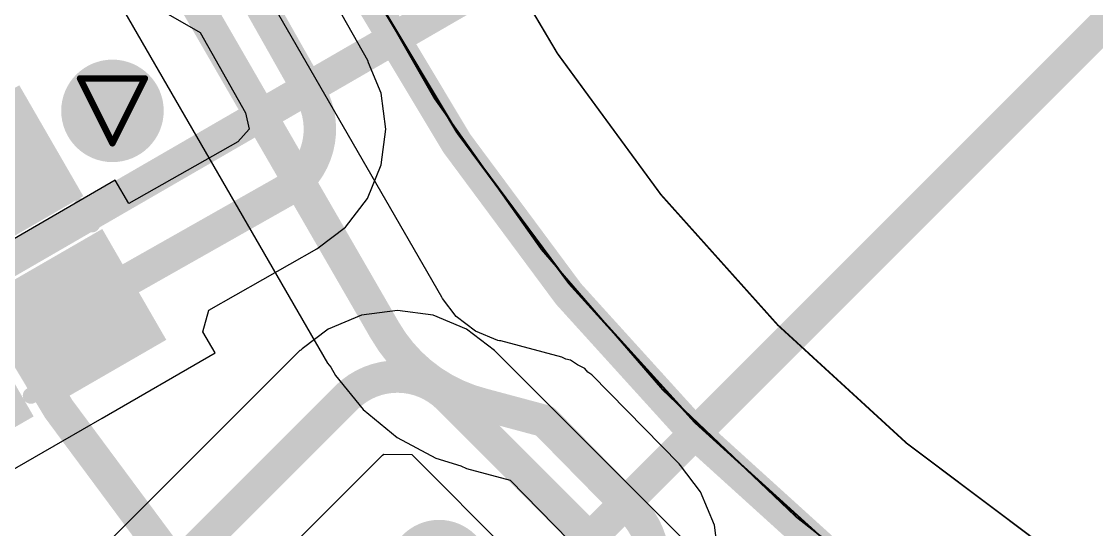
# Model space of a CAD drawing. Header units: inches. Extents: x -7 to 348, y -14 to 159.
# Drawn here: x 19.93 to 28.35, y 8.11 to 12.09 of the extents above; entities that cross this region are included whole.
import ezdxf

# ---------------------------------------------------------------- set-up
doc = ezdxf.new("R2010")
doc.units = ezdxf.units.IN
for name, color, linetype in [('Bottom Layer', 5, 'Continuous'), ('Bottom Solder', 6, 'Continuous'), ('Dimension', 6, 'Continuous'), ('Drill Drawing', 1, 'Continuous'), ('Fabrication', 76, 'Continuous'), ('Mechanical 4', 56, 'Continuous'), ('Top Layer', 1, 'Continuous'), ('Top Overlay', 2, 'Continuous'), ('Top Paste', 8, 'Continuous'), ('Top Solder', 216, 'Continuous'), ('Via Holes', 16, 'Continuous')]:
    doc.layers.add(name, color=color, linetype=linetype)

msp = doc.modelspace()

# ---------------------------------------------------------------- hatches: boundary and pattern name
at = {"layer": 'Bottom Layer'}
h = msp.add_hatch(color=5, dxfattribs=at)
edge = h.paths.add_edge_path()
edge.add_arc((20.641437, 11.38600466), 0.2999994, 0, 360)
at = {"layer": 'Bottom Solder'}
h = msp.add_hatch(color=6, dxfattribs=at)
edge = h.paths.add_edge_path()
edge.add_arc((20.641437, 11.38600466), 0.4015993999999999, 0, 360)
h = msp.add_hatch(color=6, dxfattribs=at)
edge = h.paths.add_edge_path()
edge.add_arc((23.20058606, 7.779512), 0.4015993999999999, 0, 360)
at = {"layer": 'Top Layer'}
h = msp.add_hatch(color=1, dxfattribs=at)
edge = h.paths.add_edge_path()
edge.add_arc((20.641437, 11.38600466), 0.2999994, 0, 360)
for points in [[(19.87427356995903, 11.44766281354571), (20.27427403995903, 10.75484167645428), (19.66805527004097, 10.40484110645428), (19.26805480004096, 11.09766224354571)], [(20.52427226995903, 10.32183067354572), (20.92427273995903, 9.629009536454284), (20.31805397004096, 9.279008966454285), (19.91805350004097, 9.971830103545715)]]:
    msp.add_hatch(color=1, dxfattribs=at).paths.add_polyline_path(points)
at = {"layer": 'Top Paste'}
for points in [[(19.87427356995903, 11.44766281354571), (20.27427403995903, 10.75484167645428), (19.66805527004097, 10.40484110645428), (19.26805480004096, 11.09766224354571)], [(20.52427226995903, 10.32183067354572), (20.92427273995903, 9.629009536454284), (20.31805397004096, 9.279008966454285), (19.91805350004097, 9.971830103545715)]]:
    msp.add_hatch(color=8, dxfattribs=at).paths.add_polyline_path(points)
at = {"layer": 'Top Solder'}
for points in [[(19.91146175098353, 11.58645099457021), (20.41306222098353, 10.71765349542978), (19.63086708901647, 10.26605292542979), (19.12926661901647, 11.13485042457021)], [(20.56146045098353, 10.46061885457021), (21.06306092098353, 9.591821355429786), (20.28086578901647, 9.140220785429785), (19.77926531901647, 10.00901828457021)], [(19.52222961098353, 9.860617514570214), (20.02383008098353, 8.991820015429784), (19.24163494901646, 8.540219445429786), (18.74003447901647, 9.409016944570213)]]:
    msp.add_hatch(color=216, dxfattribs=at).paths.add_polyline_path(points)
at = {"layer": 'Via Holes'}
h = msp.add_hatch(color=7, dxfattribs=at)
edge = h.paths.add_edge_path()
edge.add_arc((20.641437, 11.38600466), 0.1499997, 0, 360)

# ---------------------------------------------------------------- linework, layer by layer
at = {"layer": 'Bottom Layer'}
for p, q in [((23.22296854, 9.92630984), (21.47025678, 12.96209244)), ((20.6292958, 12.3468765), (22.3258507, 9.408358119999999)), ((23.22640008, 9.91620064), (23.22296854, 9.92630984)), ((23.3352848, 9.77429846), (23.22640008, 9.91620064)), ((23.48556136, 9.658987539999998), (23.3352848, 9.77429846)), ((23.66055974, 9.58650102), (23.48556136, 9.658987539999998)), ((23.67247742, 9.58493384), (23.66055974, 9.58650102)), ((23.68319368, 9.58423026), (23.67247742, 9.58493384)), ((24.1612293, 9.4561406), (23.68319368, 9.58423026)), ((24.1940207, 9.43997096), (24.1612293, 9.4561406)), ((24.22981692, 9.432503359999998), (24.1940207, 9.43997096)), ((22.3258507, 9.408358119999999), (22.35200762, 9.3785309)), ((22.35200762, 9.3785309), (22.38784448, 9.3114876)), ((24.28384526, 9.39567336), (24.22981692, 9.432503359999998)), ((24.3424837, 9.366755459999998), (24.28384526, 9.39567336)), ((24.36659084, 9.33926758), (24.3424837, 9.366755459999998)), ((22.38784448, 9.3114876), (22.6062921, 9.04530576)), ((24.39680414, 9.31867072), (24.36659084, 9.33926758)), ((25.08114364, 8.6215093), (24.39680414, 9.31867072)), ((22.6062921, 9.04530576), (22.87247394, 8.826858139999999)), ((22.87247394, 8.826858139999999), (23.17615634, 8.66453436)), ((23.17615634, 8.66453436), (23.3706543, 8.6055327)), ((23.3706543, 8.6055327), (23.41507636, 8.58362774)), ((25.09115632, 8.60622104), (25.08114364, 8.6215093)), ((25.24919766, 8.400260059999999), (25.09115632, 8.60622104)), ((23.41507636, 8.58362774), (23.75656666, 8.492124239999999)), ((23.75656666, 8.492124239999999), (24.22036304, 8.01964106)), ((25.35759216, 8.138568939999999), (25.24919766, 8.400260059999999)), ((25.3945644, 7.85773892), (25.35759216, 8.138568939999999))]:
    msp.add_line(p, q, dxfattribs=at)
for points in [[(21.02169786, 12.70311658, 0.254, 0.254, 0), (22.77440962, 9.667333979999999, 0.254, 0.254, 0)], [(23.54913502, 9.083926459999999, 0.254, 0.254, -0.2036222772454965), (22.77440962, 9.66733144, 0.254, 0.254, 0)], [(23.54913502, 9.083929, 0.254, 0.254, 0), (24.02717318, 8.9558368, 0.254, 0.254, 0)], [(24.02717318, 8.9558368, 0.254, 0.254, 0), (24.71151522, 8.25867538, 0.254, 0.254, 0)], [(24.71151522, 8.25867538, 0.254, 0.254, -0.4105589686091917), (24.71545222, 7.460787719999999, 0.254, 0.254, 0)]]:
    msp.add_lwpolyline(points, format="xyseb", dxfattribs=at)
for points in [[(22.71090962, 9.667333979999999, 0.127, 0.127, 1), (22.83790962, 9.667333979999999, 0.127, 0.127, 1)], [(22.71090962, 9.66733144, 0.127, 0.127, 1), (22.83790962, 9.66733144, 0.127, 0.127, 1)], [(23.48563502, 9.083929, 0.127, 0.127, 1), (23.61263502, 9.083929, 0.127, 0.127, 1)], [(23.48563502, 9.083926459999999, 0.127, 0.127, 1), (23.61263502, 9.083926459999999, 0.127, 0.127, 1)], [(23.96367318, 8.9558368, 0.127, 0.127, 1), (24.09067318, 8.9558368, 0.127, 0.127, 1)], [(23.96367318, 8.9558368, 0.127, 0.127, 1), (24.09067318, 8.9558368, 0.127, 0.127, 1)], [(24.64801522, 8.25867538, 0.127, 0.127, 1), (24.77501522, 8.25867538, 0.127, 0.127, 1)], [(24.64801522, 8.25867538, 0.127, 0.127, 1), (24.77501522, 8.25867538, 0.127, 0.127, 1)]]:
    msp.add_lwpolyline(points, format="xyseb", close=True, dxfattribs=at)
at = {"layer": 'Dimension'}
for points in [[(58.31000022, 19.46699942, 0.254, 0.254, 1), (13.30999878, 19.46699942, 0.254, 0.254, 1)], [(54.56033537999999, 19.46692576, 0.254, 0.254, 1), (17.06033418, 19.46692576, 0.254, 0.254, 1)]]:
    msp.add_lwpolyline(points, format="xyseb", close=True, dxfattribs=at)
for points in [[(16.6536624, 0.30733746, 0.254, 0.254, 0), (52.71610741999999, 36.36978248, 0.254, 0.254, 0)], [(11.51100568, 5.39999936, 0.254, 0.254, 0), (60.30564265999999, 33.60929524, 0.254, 0.254, 0)]]:
    msp.add_lwpolyline(points, format="xyseb", dxfattribs=at)
at = {"layer": 'Drill Drawing'}
for points in [[(20.387437, 11.64000466, 0.0508, 0.0508, 0), (20.895437, 11.64000466, 0.0508, 0.0508, 0)], [(20.387437, 11.64000466, 0.0508, 0.0508, 0), (20.641437, 11.13200466, 0.0508, 0.0508, 0)], [(20.641437, 11.13200466, 0.0508, 0.0508, 0), (20.895437, 11.64000466, 0.0508, 0.0508, 0)]]:
    msp.add_lwpolyline(points, format="xyseb", dxfattribs=at)
for points in [[(20.374737, 11.64000466, 0.0254, 0.0254, 1), (20.400137, 11.64000466, 0.0254, 0.0254, 1)], [(20.374737, 11.64000466, 0.0254, 0.0254, 1), (20.400137, 11.64000466, 0.0254, 0.0254, 1)], [(20.882737, 11.64000466, 0.0254, 0.0254, 1), (20.908137, 11.64000466, 0.0254, 0.0254, 1)], [(20.882737, 11.64000466, 0.0254, 0.0254, 1), (20.908137, 11.64000466, 0.0254, 0.0254, 1)], [(20.628737, 11.13200466, 0.0254, 0.0254, 1), (20.654137, 11.13200466, 0.0254, 0.0254, 1)], [(20.628737, 11.13200466, 0.0254, 0.0254, 1), (20.654137, 11.13200466, 0.0254, 0.0254, 1)]]:
    msp.add_lwpolyline(points, format="xyseb", close=True, dxfattribs=at)
at = {"layer": 'Fabrication'}
for points in [[(53.19354867999999, 31.33267292, 0.0127, 0.0127, -1.167099627659095), (15.6750893, 13.58702642, 0.0127, 0.0127, 0)], [(53.19354867999999, 31.33267292, 0.0127, 0.0127, -1.167099627659095), (15.6750893, 13.58702642, 0.0127, 0.0127, 0)], [(53.19354867999999, 31.33267292, 0.0127, 0.0127, -1.167099627659095), (15.6750893, 13.58702642, 0.0127, 0.0127, 0)], [(53.19354867999999, 31.33267292, 0.0127, 0.0127, -1.167099627659095), (15.6750893, 13.58702642, 0.0127, 0.0127, 0)], [(54.51114574, 31.13829434, 0.0127, 0.0127, -1.205705075990638), (14.17744688, 15.54997652, 0.0127, 0.0127, 0)], [(54.51114574, 31.13829434, 0.0127, 0.0127, -1.205705075990638), (14.17744688, 15.54997652, 0.0127, 0.0127, 0)], [(46.06760662, 30.49484122, 0.0127, 0.0127, -1.25098555056393), (21.84603454, 14.07376662, 0.0127, 0.0127, 0)], [(46.06760662, 30.49484122, 0.0127, 0.0127, -1.25098555056393), (21.84603454, 14.07376662, 0.0127, 0.0127, 0)], [(46.06760662, 30.49484122, 0.0127, 0.0127, -1.25098555056393), (21.84603454, 14.07376662, 0.0127, 0.0127, 0)], [(46.06760662, 30.49484122, 0.0127, 0.0127, -1.25098555056393), (21.84603454, 14.07376662, 0.0127, 0.0127, 0)], [(44.83044628, 30.25690164, 0.0127, 0.0127, -1.342702750343207), (22.3943037, 15.54997652, 0.0127, 0.0127, 0)]]:
    msp.add_lwpolyline(points, format="xyseb", dxfattribs=at)
at = {"layer": 'Mechanical 4'}
for points in [[(50.81100582, 19.54995328, 0.0127, 0.0127, 1), (20.81100486, 19.54995328, 0.0127, 0.0127, 1)], [(50.81100582, 19.54995328, 0.0127, 0.0127, 1), (20.81100486, 19.54995328, 0.0127, 0.0127, 1)], [(50.81100582, 19.54995328, 0.0127, 0.0127, 1), (20.81100486, 19.54995328, 0.0127, 0.0127, 1)], [(50.81100582, 19.54995328, 0.0127, 0.0127, 1), (20.81100486, 19.54995328, 0.0127, 0.0127, 1)], [(50.8248031, 19.53848518, 0.0127, 0.0127, 1), (20.82480214, 19.53848518, 0.0127, 0.0127, 1)], [(50.8248031, 19.53848518, 0.0127, 0.0127, 1), (20.82480214, 19.53848518, 0.0127, 0.0127, 1)], [(50.8248031, 19.53848518, 0.0127, 0.0127, 1), (20.82480214, 19.53848518, 0.0127, 0.0127, 1)], [(50.8248031, 19.53848518, 0.0127, 0.0127, 1), (20.82480214, 19.53848518, 0.0127, 0.0127, 1)]]:
    msp.add_lwpolyline(points, format="xyseb", close=True, dxfattribs=at)
at = {"layer": 'Top Layer'}
for p, q in [((22.64180638, 11.7809899), (22.16121552, 12.63151906)), ((21.0227037, 12.1756043), (21.3288753, 11.99883554)), ((21.3288753, 11.99883554), (21.68352026, 11.37120154)), ((22.64751884, 11.76363662), (22.64180638, 11.7809899)), ((22.7468684, 11.52378442), (22.64751884, 11.76363662)), ((22.78384064, 11.2429544), (22.7468684, 11.52378442)), ((21.68352026, 11.37120154), (21.71361164, 11.2423575)), ((21.71361164, 11.2423575), (21.6243662, 11.14390202)), ((22.7468684, 10.96212438), (22.78384064, 11.2429544)), ((21.6243662, 11.14390202), (20.76900596, 10.65994058)), ((22.6384739, 10.70043326), (22.7468684, 10.96212438)), ((20.66372804, 10.84228464), (19.6244972, 10.24228584)), ((20.76900596, 10.65994058), (20.66372804, 10.84228464)), ((22.46604092, 10.47571438), (22.6384739, 10.70043326)), ((22.25264282, 10.31197074), (22.46604092, 10.47571438)), ((21.39687872, 9.824971459999999), (22.24314322, 10.30378686)), ((22.24314322, 10.30378686), (22.25264282, 10.31197074)), ((21.35011478, 9.65343002), (21.39687872, 9.824971459999999)), ((22.5929317, 9.78445592), (22.33149966, 9.67616556)), ((22.87348232, 9.821390059999999), (22.5929317, 9.78445592)), ((23.15403294, 9.78445592), (22.87348232, 9.821390059999999)), ((23.41546498, 9.67616556), (23.15403294, 9.78445592)), ((21.44472724, 9.4895543), (21.35011478, 9.65343002)), ((22.33149966, 9.67616556), (22.12809646, 9.52008764)), ((23.63378814, 9.50863986), (23.41546498, 9.67616556)), ((22.12809646, 9.52008764), (22.11602384, 9.5120206)), ((20.55947628, 8.978455499999999), (21.44472724, 9.4895543)), ((22.11065428, 9.50828172), (21.98966138, 9.38728628)), ((22.11102258, 9.508845599999999), (22.11065428, 9.50828172)), ((22.11592732, 9.51211966), (22.11102258, 9.508845599999999)), ((22.11602384, 9.5120206), (22.11592732, 9.51211966)), ((23.64100174, 9.50381894), (23.63378814, 9.50863986)), ((26.11969884, 7.025119299999999), (23.64100174, 9.50381894)), ((21.98966138, 9.38728628), (20.62423866, 8.02184832)), ((20.4054964, 8.88955042), (20.55947628, 8.978455499999999)), ((20.25151398, 8.80065296), (20.4054964, 8.88955042)), ((19.13936736, 8.158553659999999), (20.25151398, 8.80065296)), ((21.50514114, 7.43776262), (22.75647976, 8.68911648)), ((22.75647976, 8.68911648), (22.76725952, 8.69494578)), ((22.76725952, 8.69494578), (22.98590018, 8.69392978)), ((22.98590018, 8.69392978), (23.94772198, 7.732107979999999))]:
    msp.add_line(p, q, dxfattribs=at)
for points in [[(21.71027408, 12.37671388, 0.254, 0.254, 0), (22.19086494, 11.52618472, 0.254, 0.254, 0)], [(22.19086494, 11.52618726, 0.254, 0.254, -0.4105589686091919), (21.9881577, 10.75446668, 0.254, 0.254, 0)], [(20.42249408, 9.86877376, 0.254, 0.254, 0), (21.98808404, 10.75458352, 0.254, 0.254, 0)], [(22.47727534, 9.142592839999999, 0.254, 0.254, -0.4113535420624389), (23.2747566, 9.13757126, 0.254, 0.254, 0)], [(20.99048888, 7.655603179999999, 0.254, 0.254, 0), (22.47736932, 9.14249886, 0.254, 0.254, 0)], [(23.27475406, 9.13757126, 0.254, 0.254, 0), (25.75346132, 6.65886146, 0.254, 0.254, 0)], [(20.25794018, 3.29050904, 2.032, 2.032, -0.06444939463346996), (16.63081256, 7.786212519999999, 2.032, 2.032, 0)]]:
    msp.add_lwpolyline(points, format="xyseb", dxfattribs=at)
for points in [[(22.12736494, 11.52618726, 0.127, 0.127, 1), (22.25436494, 11.52618726, 0.127, 0.127, 1)], [(22.12736494, 11.52618472, 0.127, 0.127, 1), (22.25436494, 11.52618472, 0.127, 0.127, 1)], [(21.92458404, 10.75458352, 0.127, 0.127, 1), (22.05158404, 10.75458352, 0.127, 0.127, 1)], [(21.9246577, 10.75446668, 0.127, 0.127, 1), (22.0516577, 10.75446668, 0.127, 0.127, 1)], [(20.35899408, 9.86877376, 0.127, 0.127, 1), (20.48599408, 9.86877376, 0.127, 0.127, 1)], [(22.41377534, 9.142592839999999, 0.127, 0.127, 1), (22.54077534, 9.142592839999999, 0.127, 0.127, 1)], [(22.41386932, 9.14249886, 0.127, 0.127, 1), (22.54086932, 9.14249886, 0.127, 0.127, 1)], [(23.21125406, 9.13757126, 0.127, 0.127, 1), (23.33825406, 9.13757126, 0.127, 0.127, 1)], [(23.2112566, 9.13757126, 0.127, 0.127, 1), (23.3382566, 9.13757126, 0.127, 0.127, 1)]]:
    msp.add_lwpolyline(points, format="xyseb", close=True, dxfattribs=at)
at = {"layer": 'Top Overlay'}
for points in [[(50.8103505, 19.46693338, 0.254, 0.254, 1), (20.81034954, 19.46693338, 0.254, 0.254, 1)], [(20.36802378, 10.6374692, 0.0635, 0.0635, 1), (20.43152378, 10.6374692, 0.0635, 0.0635, 1)], [(20.44892278, 10.49734502, 0.0635, 0.0635, 1), (20.51242278, 10.49734502, 0.0635, 0.0635, 1)], [(20.11078782, 9.23541206, 0.0635, 0.0635, 1), (20.17428782, 9.23541206, 0.0635, 0.0635, 1)], [(19.97066364, 9.15451306, 0.0635, 0.0635, 1), (20.03416364, 9.15451306, 0.0635, 0.0635, 1)]]:
    msp.add_lwpolyline(points, format="xyseb", close=True, dxfattribs=at)
for points in [[(20.39977378, 10.6374692, 0.127, 0.127, 0), (20.48067278, 10.49734502, 0.127, 0.127, 0)], [(20.00241364, 9.15451306, 0.127, 0.127, 0), (20.14253782, 9.23541206, 0.127, 0.127, 0)]]:
    msp.add_lwpolyline(points, format="xyseb", dxfattribs=at)

doc.saveas('drawing.dxf')
